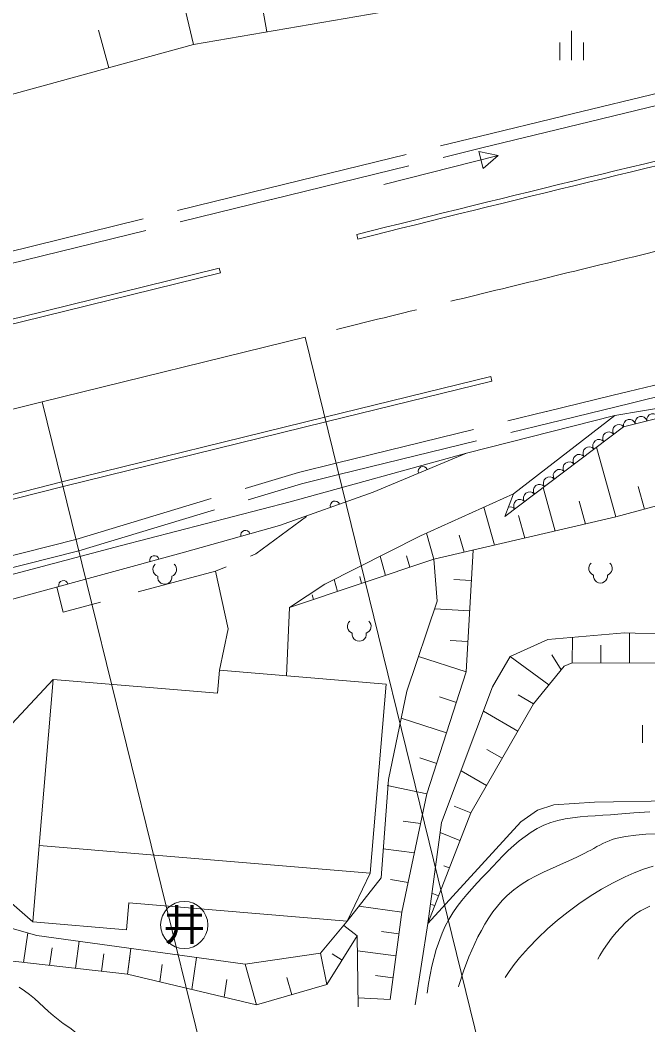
# Model space of a CAD drawing. Units: millimetres, scale not verified. Extents: x 40000 to 680000, y 20000 to 380000.
# Drawn here: x 111206 to 137818, y 245504 to 288077 of the extents above; entities that cross this region are included whole.
import ezdxf
from ezdxf.enums import TextEntityAlignment as Align

# ---------------------------------------------------------------- set-up
doc = ezdxf.new("R2010")
doc.units = ezdxf.units.MM
doc.header["$LTSCALE"] = 1000
doc.linetypes.add('CHAIN', pattern=[18.5, 12, -1.5, 3.5, -1.5])
doc.linetypes.add('DASHED', pattern=[7.5, 6, -1.5])
for name, color, linetype, lineweight in [('M-BGD', 7, 'Continuous', 13), ('M-BGD-EXST', 7, 'Continuous', 13), ('M-BMK', 2, 'CHAIN', 13), ('M-STR-HTXT', 7, 'Continuous', 13), ('名称未設定-23', 7, 'Continuous', 13), ('名称未設定-24', 7, 'DASHED', 13), ('名称未設定-26', 7, 'Continuous', 13), ('名称未設定-27', 7, 'Continuous', 13)]:
    doc.layers.add(name, color=color, linetype=linetype, lineweight=lineweight)
doc.styles.add('ＭＳ ゴシック', font='')
doc.styles.get('ＭＳ ゴシック').set_extended_font_data('MS Gothic')

msp = doc.modelspace()

# ---------------------------------------------------------------- linework, layer by layer
at = {"layer": 'M-BGD'}
for p, q in [((134585, 286377), (134585, 287627)), ((134085, 287127), (134085, 286377)), ((135085, 287127), (135085, 286377)), ((130779, 282662), (134388, 283541)), ((126620, 281105), (131467, 282333)), ((131467, 282333), (130648, 282512)), ((130648, 282512), (130832, 281785)), ((130832, 281785), (131467, 282333)), ((125478, 278994), (125526, 278800)), ((111219, 275490), (119651, 277562)), ((111266, 275296), (119699, 277368)), ((119651, 277562), (119699, 277368)), ((100085, 272766), (111219, 275490)), ((100132, 272572), (111266, 275296)), ((124123, 271247), (131166, 272975)), ((131166, 272975), (131207, 272779)), ((124170, 271053), (131207, 272779)), ((136422, 271325), (139690, 271872)), ((112980, 268508), (124123, 271247)), ((130121, 269732), (136422, 271325)), ((132118, 268010), (136422, 271325)), ((136788, 270850), (139757, 271579)), ((113028, 268314), (124170, 271053)), ((131750, 267041), (136788, 270850)), ((135640, 269982), (136459, 267024)), ((130121, 269732), (122648, 267662)), ((126178, 268081), (130121, 269732)), ((133375, 268270), (133885, 266427)), ((136459, 267024), (141295, 268362)), ((137401, 268322), (137668, 267359)), ((122204, 266663), (126178, 268081)), ((128183, 266232), (132118, 268010)), ((132118, 268010), (131750, 267041)), ((115451, 265804), (122648, 267662)), ((130865, 267444), (131311, 265830)), ((134905, 267689), (135172, 266726)), ((121201, 265458), (123342, 267043)), ((128737, 265233), (136459, 267024)), ((132331, 267092), (132598, 266128)), ((118075, 265507), (122204, 266663)), ((124127, 264173), (128183, 266232)), ((128430, 266344), (128737, 265233)), ((129824, 266254), (130024, 265531)), ((109431, 264213), (115451, 265804)), ((111510, 263711), (118075, 265507)), ((120979, 265364), (121201, 265458)), ((122626, 263184), (128737, 265233)), ((126475, 265365), (126700, 264550)), ((127585, 265373), (127719, 264891)), ((128879, 263458), (128737, 265233)), ((130411, 265621), (130117, 260464)), ((119484, 264727), (119934, 264919)), ((116214, 263847), (119484, 264727)), ((119484, 264727), (120025, 262283)), ((125602, 264498), (125682, 264209)), ((113031, 262991), (112758, 264053)), ((122626, 263184), (124127, 264173)), ((124523, 264374), (124663, 263867)), ((130337, 264332), (129589, 264375)), ((105299, 262014), (111510, 263711)), ((123591, 263719), (123645, 263526)), ((113031, 262991), (114613, 263417)), ((122626, 263184), (122497, 260299)), ((127599, 259639), (128879, 263458)), ((130264, 263043), (128769, 263128)), ((120025, 262283), (119653, 260538)), ((133573, 261828), (131984, 261117)), ((136819, 262120), (133573, 261828)), ((134615, 261922), (134613, 260844)), ((138626, 262059), (136819, 262120)), ((137034, 262113), (137032, 260840)), ((130190, 261753), (129441, 261796)), ((135824, 261592), (135823, 260842)), ((130117, 260464), (128094, 261117)), ((131984, 261117), (131235, 259832)), ((133619, 259908), (131984, 261117)), ((134141, 260547), (133744, 261183)), ((132966, 259108), (134273, 260708)), ((134273, 260708), (134613, 260844)), ((134613, 260844), (139451, 260836)), ((112610, 260138), (109885, 257234)), ((112020, 253110), (112610, 260138)), ((112610, 260138), (119570, 259553)), ((119570, 259553), (119653, 260538)), ((119653, 260538), (126718, 259944)), ((130117, 260464), (128448, 255292)), ((126045, 251932), (126718, 259944)), ((131235, 259832), (129075, 254084)), ((126815, 255906), (127599, 259639)), ((129700, 259171), (128986, 259401)), ((132316, 259483), (132966, 259108)), ((130307, 254496), (132966, 259108)), ((129282, 257878), (127359, 258499)), ((130845, 258795), (132301, 257955)), ((137590, 258199), (137590, 257449)), ((130987, 257177), (131637, 256802)), ((128865, 256585), (128151, 256815)), ((126505, 251738), (126815, 255906)), ((129897, 256269), (130972, 255649)), ((128448, 255292), (126761, 255650)), ((111746, 249872), (105633, 255159)), ((128448, 255292), (127385, 250286)), ((135549, 254948), (142676, 255060)), ((129608, 254768), (130307, 254496)), ((132430, 254108), (133132, 254606)), ((133132, 254606), (133834, 254826)), ((133834, 254826), (135549, 254948)), ((128485, 249807), (130307, 254496)), ((128182, 254040), (127439, 254140)), ((128485, 249807), (132430, 254108)), ((129075, 254084), (128485, 249807)), ((129015, 253649), (129852, 253324)), ((111746, 249872), (112018, 253110)), ((112020, 253110), (126045, 251932)), ((127917, 252789), (126596, 252966)), ((129163, 252242), (129396, 252152)), ((126045, 251932), (125071, 249899)), ((126505, 251738), (125071, 249899)), ((127651, 251537), (126912, 251667)), ((128662, 251088), (128940, 250979)), ((115720, 249538), (115816, 250676)), ((115816, 250676), (125071, 249899)), ((127385, 250286), (125563, 250530)), ((128649, 250608), (128777, 250558)), ((127385, 250286), (126888, 246574)), ((111915, 249298), (109808, 249885)), ((111746, 249872), (115720, 249538)), ((125071, 249899), (123935, 248546)), ((125498, 249284), (124927, 249714)), ((128485, 249807), (127955, 246349)), ((111356, 248149), (111531, 249405)), ((120747, 248071), (111915, 249298)), ((124208, 247212), (125498, 249284)), ((125535, 246268), (125498, 249284)), ((127261, 249358), (126518, 249457)), ((112455, 248024), (112559, 248767)), ((113555, 247898), (113714, 249048)), ((115753, 247647), (115905, 248744)), ((127136, 248430), (125506, 248649)), ((109158, 248400), (115753, 247647)), ((114654, 247773), (114757, 248516)), ((115753, 247647), (115856, 248390)), ((118491, 247003), (118679, 248358)), ((123935, 248546), (120747, 248071)), ((124208, 247212), (123935, 248546)), ((124429, 248512), (124853, 248248)), ((117122, 247325), (117225, 248068)), ((121229, 246358), (120747, 248071)), ((115753, 247647), (121229, 246358)), ((119860, 246680), (119963, 247423)), ((122512, 247506), (122718, 246785)), ((127012, 247502), (126269, 247602)), ((121229, 246358), (124208, 247212)), ((126888, 246574), (125530, 246658))]:
    msp.add_line(p, q, dxfattribs=at)
at = {"layer": 'M-BGD', "linetype": 'DASHED'}
for p, q in [((121856, 280473), (130779, 282662)), ((110712, 277734), (121855, 280472))]:
    msp.add_line(p, q, dxfattribs=at)
for points in [[(134195, 284004), (139311, 285242), (145215, 286650), (151132, 288032), (157062, 289383), (163009, 290695), (163982, 290901)], [(134388, 283541), (139505, 284779), (145409, 286186), (151325, 287569), (157256, 288919), (163203, 290231), (164176, 290438)]]:
    msp.add_lwpolyline(points, dxfattribs=at)
at = {"layer": 'M-BGD'}
for points in [[(76120, 257137), (77033, 257531), (79436, 258507), (81863, 259438), (84311, 260328), (86623, 261126), (88950, 261894), (91292, 262632), (93647, 263346), (96013, 264036), (98391, 264706), (103173, 265997), (108064, 267263), (112980, 268508)], [(76199, 256954), (77110, 257346), (79510, 258321), (81933, 259251), (84378, 260139), (86687, 260937), (89012, 261703), (91351, 262441), (93704, 263154), (96068, 263843), (98444, 264513), (103224, 265804), (108114, 267070), (113029, 268314)]]:
    msp.add_lwpolyline(points, dxfattribs=at)
for centre, radius, start, end in [((456405, -1042645), 1362440, 102.36475, 104.05735), ((456405, -1042645), 1362240, 102.36475, 104.05735), ((137531, 271028), 255, 14.8742, 192.7217), ((138026, 271149), 255, 14.8742, 192.7217), ((136586, 270680), 264, 40.024, 214.1461), ((137037, 270906), 255, 14.8742, 192.7217), ((136166, 270363), 264, 40.024, 214.1461), ((135327, 269728), 264, 40.024, 214.1461), ((135747, 270046), 264, 40.024, 214.1461), ((134907, 269411), 264, 40.024, 214.1461), ((128276, 268959), 200, 22.712, 202.7119), ((134487, 269094), 264, 40.024, 214.1461), ((133647, 268459), 264, 40.024, 214.1461), ((134067, 268776), 264, 40.024, 214.1461), ((133227, 268141), 264, 40.024, 214.1461), ((132807, 267824), 264, 40.024, 214.1461), ((124553, 267501), 200, 19.6432, 199.6431), ((131968, 267189), 264, 40.024, 104.1794), ((132388, 267507), 264, 40.024, 214.1461), ((120754, 266257), 200, 15.6384, 195.6384), ((116900, 265186), 200, 15.2979, 195.2979), ((117136, 264800), 300, 131.4195, 251.1424), ((117536, 264800), 300, 288.8576, 48.5806), ((135607, 264849), 300, 131.4195, 251.1424), ((136007, 264849), 300, 288.8576, 48.5806), ((117336, 264475), 300, 172.1402, 7.8598), ((135807, 264524), 300, 172.1402, 7.8598), ((113041, 264130), 200, 15.2979, 195.2979), ((125383, 262389), 300, 131.4195, 251.1424), ((125783, 262389), 300, 288.8576, 48.5806), ((125583, 262064), 300, 172.1402, 7.8598)]:
    msp.add_arc(centre, radius, start, end, dxfattribs=at)
at = {"layer": 'M-BGD-EXST'}
msp.add_circle((118164, 249739), 1000, dxfattribs=at)
at = {"layer": 'M-BMK'}
for p, q in [((112145, 271907), (123287, 274645)), ((102287, 269447), (112145, 271907))]:
    msp.add_line(p, q, dxfattribs=at)
msp.add_arc((991325, -3244958), 3625065, 103.56407, 103.85434, dxfattribs=at)
at = {"layer": 'M-STR-HTXT'}
for p, q in [((123287, 274646), (131641, 240657)), ((112145, 271907), (120499, 237918))]:
    msp.add_line(p, q, dxfattribs=at)
at = {"layer": '名称未設定-23'}
for p, q in [((117884, 289876), (118557, 287043)), ((118557, 287043), (128453, 288732)), ((121415, 289021), (121662, 287573)), ((114530, 287654), (114967, 286060)), ((118557, 287043), (109063, 284443))]:
    msp.add_line(p, q, dxfattribs=at)
at = {"layer": '名称未設定-24'}
for p, q in [((130660, 283147), (134270, 284023)), ((130779, 282662), (134388, 283541)), ((121737, 280958), (130660, 283147)), ((121856, 280473), (130779, 282662)), ((110593, 278219), (121736, 280958)), ((110712, 277734), (121855, 280472)), ((133512, 271491), (136350, 272183)), ((136350, 272183), (136988, 272338)), ((133630, 271005), (136467, 271697)), ((136467, 271697), (137105, 271852)), ((124600, 269305), (133511, 271491)), ((124719, 268819), (133630, 271005)), ((123000, 268912), (124600, 269305)), ((113563, 266077), (123000, 268912)), ((123132, 268429), (124719, 268819)), ((113696, 265595), (123132, 268429))]:
    msp.add_line(p, q, dxfattribs=at)
for points in [[(136988, 272338), (142193, 273597), (142414, 273650)], [(137105, 271852), (142309, 273111), (142531, 273164)], [(77119, 254846), (77983, 255218), (80339, 256176), (82722, 257090), (85130, 257966), (87407, 258752), (89702, 259509), (92015, 260239), (94344, 260945), (96687, 261628), (99044, 262293), (103795, 263576), (108667, 264837), (113563, 266077)], [(77318, 254388), (78176, 254757), (80523, 255710), (82897, 256622), (85297, 257494), (87567, 258279), (89856, 259034), (92163, 259762), (94486, 260465), (96825, 261148), (99177, 261811), (103923, 263093), (108791, 264353), (113699, 265596)]]:
    msp.add_lwpolyline(points, dxfattribs=at)
at = {"layer": '名称未設定-26'}
for points in [[(137897, 254530), (137222, 254490), (136549, 254433), (136231, 254405), (135910, 254384), (135587, 254365), (135265, 254345), (134944, 254319), (134625, 254283), (134310, 254234), (134001, 254167), (133698, 254077), (133403, 253962), (133128, 253825), (132864, 253668), (132610, 253493), (132365, 253303), (132128, 253100), (131898, 252888), (131674, 252669), (131455, 252445), (131239, 252219), (131026, 251994), (130802, 251758), (130579, 251519), (130358, 251276), (130142, 251028), (129934, 250775), (129735, 250516), (129549, 250249), (129379, 249973), (129225, 249689), (129091, 249395), (128843, 248699), (128656, 247986), (128519, 247260), (128464, 246851)], [(131767, 247509), (131940, 247772), (132153, 248065), (132381, 248346), (132756, 248769), (133150, 249176), (133562, 249568), (133990, 249943), (134434, 250301), (134893, 250639), (135364, 250957), (135849, 251254), (136344, 251529), (136849, 251780), (137238, 251950), (137636, 252099), (138041, 252229)], [(135691, 248290), (135779, 248441), (135936, 248695), (136103, 248943), (136279, 249183), (136466, 249415), (136663, 249636), (136872, 249845), (137092, 250039), (137325, 250218), (137508, 250337), (137699, 250442), (137897, 250535)], [(111172, 247098), (111393, 246950), (111605, 246789), (111811, 246617), (112012, 246439), (112212, 246258), (112412, 246077), (112614, 245900), (112821, 245729), (113035, 245569), (113308, 245373), (113580, 245173), (113853, 244972), (114127, 244773), (114404, 244579), (114685, 244394), (114971, 244219), (115044, 244180)]]:
    msp.add_lwpolyline(points, dxfattribs=at)
at = {"layer": '名称未設定-27'}
msp.add_lwpolyline([(138168, 253598), (137733, 253581), (137300, 253544), (136870, 253484), (136444, 253396), (136306, 253357), (136171, 253309), (136039, 253253), (135908, 253191), (135780, 253125), (135652, 253056), (135525, 252985), (135399, 252914), (135272, 252844), (135144, 252776), (134806, 252612), (134463, 252455), (134116, 252302), (133769, 252149), (133424, 251991), (133086, 251825), (132758, 251645), (132441, 251449), (132140, 251232), (131857, 250990), (131641, 250772), (131439, 250540), (131251, 250296), (131075, 250042), (130911, 249778), (130758, 249508), (130613, 249231), (130478, 248951), (130350, 248668), (130228, 248385), (129997, 247782), (129800, 247169), (129785, 247114)], dxfattribs=at)

# ---------------------------------------------------------------- texts
at = {"layer": 'M-BGD-EXST', "style": 'ＭＳ ゴシック'}
msp.add_text('井', height=1320, dxfattribs=at).set_placement((118164, 249739), align=Align.MIDDLE_CENTER)

doc.saveas('drawing.dxf')
